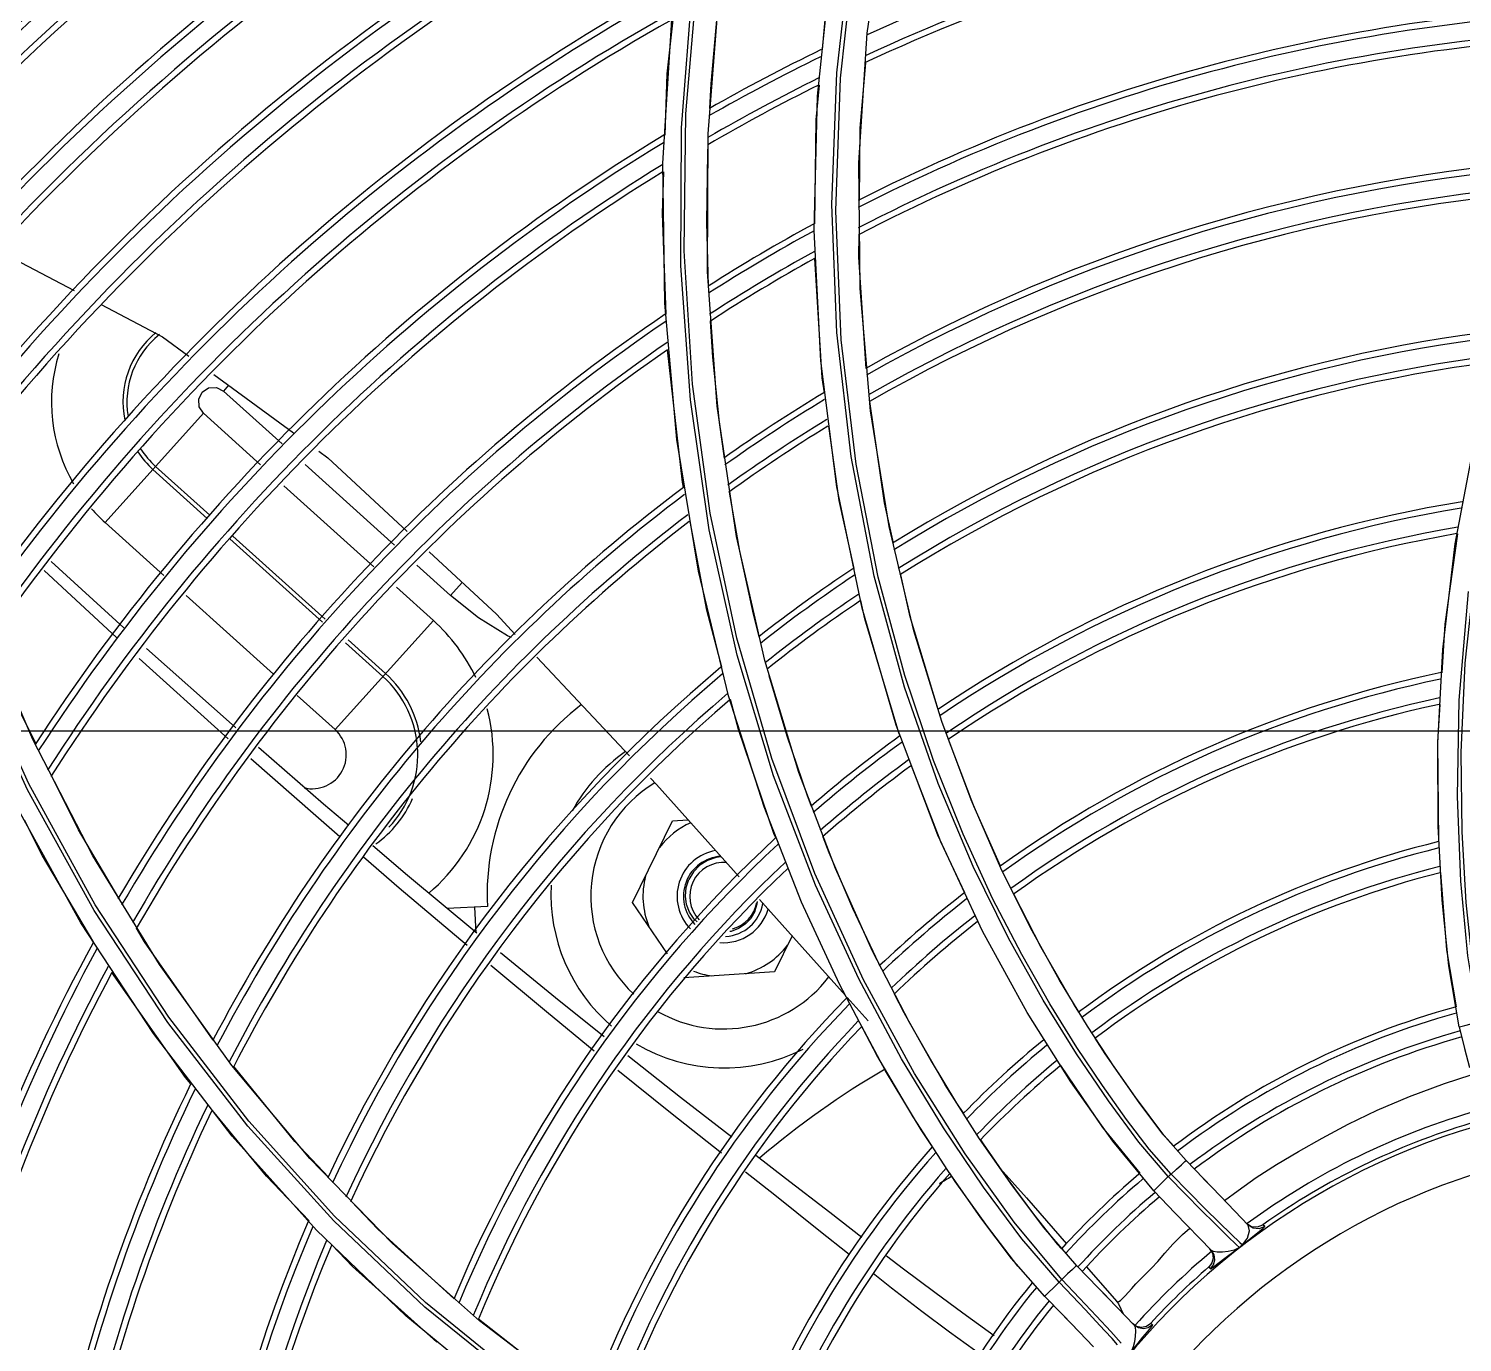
# Model space of a CAD drawing. Header units: metres. Extents: x -367 to 374, y -238 to 224.
# Drawn here: x 350.4616 to 350.5751, y 176.7516 to 176.8556 of the extents above; entities that cross this region are included whole.
import ezdxf
from ezdxf.enums import TextEntityAlignment as Align

# ---------------------------------------------------------------- set-up
doc = ezdxf.new("R2010")
doc.units = ezdxf.units.M
for name, color, linetype in [('ELE-ALIMENTADORES', 160, 'Continuous'), ('LA_BAU_BASES GERAIS_R00$0$ARQ-XREF-ATT', 8, 'Continuous'), ('LA_BAU_BASES GERAIS_R00$0$BASE', 253, 'Continuous'), ('LA_BAU_BASES GERAIS_R00$0$dutos', 31, 'Continuous')]:
    doc.layers.add(name, color=color, linetype=linetype)
doc.styles.add('LA_BAU_BASES GERAIS_R00$0$R60-125-RS', font='romans.shx', dxfattribs={"height": 0.19})
doc.styles.add('LA_BAU_BASES GERAIS_R00$0$R80-100-RS', font='romans.shx', dxfattribs={"height": 0.203})

# ---------------------------------------------------------------- blocks, each defined once
blk = doc.blocks.new('LA_BAU_BASES GERAIS_R00$0$LA_BAU_ALVENARIA SUPERIOR_R01')
at = {"layer": 'LA_BAU_BASES GERAIS_R00$0$BASE', "linetype": 'Continuous'}
blk.add_line((254.7, 176.8), (245.4, 176.8), dxfattribs=at)
blk = doc.blocks.new('LA_BAU_BASES GERAIS_R00$0$A$C2E3D5B4E')
at = {"layer": 'LA_BAU_BASES GERAIS_R00$0$dutos', "color": 251}
for p, q in [((-16.22202575182746, -1.094752129765482), (-16.22054950943402, -1.084267140646887)), ((-16.22595540486464, -1.099736965372074), (-16.22482812858789, -1.088846939082657)), ((-16.23462370340303, -1.102701190511368), (-16.23373915410912, -1.091484129537719)), ((-16.23820216896911, -1.105039043980184), (-16.23749653884624, -1.093682248956327)), ((-16.22269559038523, -1.104993759379511), (-16.22202575182746, -1.094752129765482)), ((-16.2262371213983, -1.11035728435462), (-16.22595540486464, -1.099736965372074)), ((-16.23466276902036, -1.113643473837044), (-16.23462370340303, -1.102701190511368)), ((-16.23464652907614, -1.103578290496159), (-16.23467828316416, -1.104222870954516)), ((-16.2380607333539, -1.116123726431113), (-16.23820216896911, -1.105039043980184)), ((-16.22259910454068, -1.114958976911737), (-16.22269559038523, -1.104993759379511)), ((-16.2257155252737, -1.120670129940379), (-16.2262371213983, -1.11035728435462)), ((-16.23389697068569, -1.124277842722847), (-16.23466276902036, -1.113643473837044)), ((-16.22177491463844, -1.124623049860645), (-16.22259910454068, -1.114958976911737)), ((-16.23711158446213, -1.126895561140088), (-16.2380607333539, -1.116123726431113)), ((-16.23664160334602, -1.130284910274611), (-16.23782749623479, -1.119812156245359)), ((-16.22443205997888, -1.130646315543061), (-16.2257155252737, -1.120670129940379)), ((-16.27374358529232, -1.121751487514928), (-16.26744172665485, -1.126368377746701)), ((-16.26835116806478, -1.127249550853492), (-16.27299439661147, -1.123068769092868)), ((-16.27257750263334, -1.122605787166037), (-16.27299438380987, -1.123068780617984)), ((-16.23236581345964, -1.13457421881202), (-16.23389697068569, -1.124277842722847)), ((-16.22029587299721, -1.133782272364158), (-16.22177491463844, -1.124623049860645)), ((-16.2745819643128, -1.124831968934529), (-16.28236229118102, -1.133472895781495)), ((-16.27458197791975, -1.124831956681817), (-16.27005908895762, -1.128904384194072)), ((-16.17548193713174, -1.13516314925954), (-16.17374902019174, -1.126020059372138)), ((-16.23539354073773, -1.137324355955286), (-16.23711158446213, -1.126895561140088)), ((-16.27407890702989, -1.132897036063412), (-16.27836715997819, -1.129035875765737)), ((-16.25945136318614, -1.135262971160671), (-16.26652833535672, -1.128890836794824)), ((-16.27857707370913, -1.12926900858082), (-16.27426962474874, -1.133147453044046)), ((-16.23656337910506, -1.130698617440146), (-16.23664160334602, -1.130284910274611)), ((-16.26821864413432, -1.130561528157784), (-16.26107322366533, -1.136995293647203)), ((-16.22242582180797, -1.140262755752417), (-16.22443205997888, -1.130646315543061)), ((-16.27770868462721, -1.137663021936248), (-16.28236160190227, -1.133473516405218)), ((-16.27247227598627, -1.134765793138911), (-16.26515460660448, -1.14135465224598)), ((-16.2649401603976, -1.141125600490966), (-16.27224877938488, -1.134544890396398)), ((-16.23013403982623, -1.144406675291691), (-16.23236581345964, -1.13457421881202)), ((-16.21834287505408, -1.142040371590781), (-16.22029587299721, -1.133782272364158)), ((-16.28087628099865, -1.141822152669818), (-16.28662384296331, -1.136566862883853)), ((-16.25502621964642, -1.139247388300362), (-16.25768744372863, -1.136851211373767)), ((-16.28145992293776, -1.142588488666377), (-16.28718496070951, -1.137285751958814)), ((-16.255026284829, -1.13924732960885), (-16.25410025728479, -1.138218764841156)), ((-16.23299880467857, -1.147190523328106), (-16.23539354073773, -1.137324355955286)), ((-16.26902154333447, -1.145484959090652), (-16.27594859433157, -1.139247814358612)), ((-16.25929225991194, -1.13859888061296), (-16.25637495768569, -1.141225631334862)), ((-16.22221082256647, -1.141110872442994), (-16.22252838633494, -1.139646293891644)), ((-16.28807310876573, -1.150661197092347), (-16.29226431139205, -1.140856120453179)), ((-16.26415499872382, -1.149866815545181), (-16.25637467209026, -1.141225888488123)), ((-16.21952459318481, -1.150117567585482), (-16.22221082256647, -1.141110872442994)), ((-16.26015987815163, -1.145429785958811), (-16.26311855860922, -1.142765778108412)), ((-16.21613453609734, -1.149214315248798), (-16.21834287505408, -1.142040371590781)), ((-16.26333075117873, -1.14299685904615), (-16.26036979188029, -1.145662918773894)), ((-16.24818394768727, -1.14414382377862), (-16.24084911689988, -1.151945510462326)), ((-16.22743174820152, -1.153264144387947), (-16.23013403982623, -1.144406675291691)), ((-16.2641549709283, -1.149866840567199), (-16.26715704987419, -1.147163756542511)), ((-16.23018759798288, -1.155979664180165), (-16.23299880467857, -1.147190523328106)), ((-16.21380660564864, -1.155429183009517), (-16.21613453609734, -1.149214315248798)), ((-16.28331941551187, -1.159866388862326), (-16.28807310876573, -1.150661197092347)), ((-16.21943030755438, -1.150363323709541), (-16.21952459318481, -1.150117567585482)), ((-16.22454669615036, -1.160863012138805), (-16.22743174820152, -1.153264144387947)), ((-16.22681939225276, -1.155003140071756), (-16.22646579587672, -1.155929528939566)), ((-16.28428168221444, -1.165163935280077), (-16.28948752191445, -1.155742895759147)), ((-16.22722490277238, -1.163516966018221), (-16.23018759798288, -1.155979664180165)), ((-16.21144240793546, -1.16083669754579), (-16.21380660564864, -1.155429183009517)), ((-16.24060674964039, -1.163564107401442), (-16.23744305175342, -1.157077565469706)), ((-16.23744305175342, -1.157077565469706), (-16.23622297185238, -1.156998426300277)), ((-16.22927143272364, -1.15843586858108), (-16.22938389491037, -1.158162843174694)), ((-16.21289835743801, -1.16583100212091), (-16.21643396908894, -1.158228998746097)), ((-16.27805234950529, -1.168460955714806), (-16.28331941551187, -1.159866388862326)), ((-16.22160657883614, -1.167403874604759), (-16.22454669615036, -1.160863012138805)), ((-16.2090971208072, -1.165562182543624), (-16.21144240793546, -1.16083669754579)), ((-16.25209624423815, -1.163861863789577), (-16.25529129322194, -1.164025431382186)), ((-16.2529900977911, -1.165944023761483), (-16.25309384157026, -1.163912934868392)), ((-16.23785106244031, -1.167605495103714), (-16.24060674964039, -1.163564107401442)), ((-16.27853856876527, -1.173932344435968), (-16.28428168221444, -1.165163935280077)), ((-16.22798462596757, -1.166199809279249), (-16.2293717294524, -1.16904379288161)), ((-16.21869123956185, -1.173061462243538), (-16.22160657883614, -1.167403874604759)), ((-16.27231656513231, -1.176440576956054), (-16.27805234950529, -1.168460955714806)), ((-16.22114065170399, -1.168356725154524), (-16.22104600608418, -1.16854011373988)), ((-16.2759817171841, -1.177413959486955), (-16.28181860908853, -1.16909131062647)), ((-16.2293717294524, -1.16904379288161), (-16.23655273006852, -1.169509580766032)), ((-16.22361562680726, -1.171069049097866), (-16.22196286752478, -1.172910935290645)), ((-16.20528287589241, -1.172231725966128), (-16.20568280883572, -1.171602756678737)), ((-16.20249252969643, -1.176558306702361), (-16.20460280750876, -1.1733466260618)), ((-16.27230631528255, -1.182042182948578), (-16.27853856876527, -1.173932344435968)), ((-16.26615315618574, -1.183803603285639), (-16.27231656513231, -1.176440576956054)), ((-16.27557107311304, -1.177914832324575), (-16.2759817171841, -1.177413959486955)), ((-16.21495819672737, -1.179421966588677), (-16.21441755860224, -1.180253662759867)), ((-16.26562905367518, -1.189490904718411), (-16.27230631528255, -1.182042182948578)), ((-16.21053234962574, -1.185985689927008), (-16.21313083816085, -1.182245893982952)), ((-16.21306300949482, -1.182337447181169), (-16.21285043992475, -1.182664455744714)), ((-16.25960285474594, -1.190547110612613), (-16.26615315618574, -1.183803603285639)), ((-16.21303021127369, -1.18850053587056), (-16.21565673514033, -1.184763227178962)), ((-16.19679387151609, -1.183985882668537), (-16.19406484163255, -1.186806953502753)), ((-16.21506738874359, -1.185628677859938), (-16.21549104783571, -1.18498550832345)), ((-16.19511393075209, -1.185721519180959), (-16.19543582075812, -1.185390304332657)), ((-16.19765012038761, -1.188133888009986), (-16.19935287179578, -1.186374127445276)), ((-16.19479093172504, -1.191095364662658), (-16.19765012038761, -1.188133888009986)), ((-16.19417094115124, -1.188892653345363), (-16.19321541361614, -1.189814038953671)), ((-16.19201023363394, -1.188936177573567), (-16.19161431797147, -1.189187552896044)), ((-16.19161431797147, -1.189187552896044), (-16.1911488941505, -1.189231115120208)), ((-16.1911488941505, -1.189231115120208), (-16.19071314453276, -1.189057412061345)), ((-16.19056909990877, -1.189207266819437), (-16.19071314453276, -1.189057412061345)), ((-16.25854501501453, -1.196279857869456), (-16.26562905367518, -1.189490904718411)), ((-16.19232334022263, -1.190656450085669), (-16.19166119688316, -1.19011691150962)), ((-16.25272422651415, -1.1966532319463), (-16.25960285474594, -1.190547110612613)), ((-16.2070008574151, -1.190582856965818), (-16.20665281579568, -1.190962806112736)), ((-16.20466802530564, -1.192396744974474), (-16.20230615408536, -1.19511013807977)), ((-16.19474694354403, -1.192084783848884), (-16.19499389791645, -1.1924061178849)), ((-16.19485751763523, -1.192547232725417), (-16.19499381603327, -1.192406047338125)), ((-16.19464792782082, -1.191694142949643), (-16.19474694354403, -1.192084783848884)), ((-16.20475892731747, -1.19578456602693), (-16.20682856810026, -1.193611299826159)), ((-16.20231077690323, -1.195104882540079), (-16.20230573236267, -1.195110601782005)), ((-16.25112516159561, -1.202382396794462), (-16.25854501501453, -1.196279857869456)), ((-16.20031180062506, -1.197164005842467), (-16.19991808673421, -1.197078628812676)), ((-16.19991808673421, -1.197078628812676), (-16.19958862177555, -1.196843271559089)), ((-16.19958862177555, -1.196843271559089), (-16.19945194948195, -1.196984087469616)), ((-16.20274603255484, -1.197513083032106), (-16.20192512199037, -1.198426155439563))]:
    blk.add_line(p, q, dxfattribs=at)
for points in [[(-16.19821075531354, -1.185249433275828), (-16.20053147866065, -1.182517926168373), (-16.20293230652351, -1.179260360440537), (-16.2054652132515, -1.175536930631722), (-16.20810872917809, -1.17127455549479), (-16.21084741409913, -1.166364042815701), (-16.21363589076145, -1.16069981955178), (-16.21641399901455, -1.154137816358968), (-16.21908713366838, -1.146505440214867), (-16.22148305491601, -1.13771962562231), (-16.22331389300689, -1.128238526689245), (-16.22443832255431, -1.118436246175122), (-16.22482392754728, -1.108304541218502), (-16.22442988422927, -1.097881633153236), (-16.22321551531832, -1.087198963369417), (-16.22113950016046, -1.076295215426114)], [(-16.22556769528501, -1.096047063018602), (-16.22511618897079, -1.090988783550245), (-16.22448720038074, -1.0871813961773)], [(-16.19797528553136, -1.185061275513078), (-16.19971177586876, -1.183081563212625), (-16.20149944801733, -1.180721638905823), (-16.20341914498977, -1.178044233355365), (-16.20544532883878, -1.175015929751396), (-16.20757783178215, -1.171580916897881), (-16.20980513249879, -1.167674663162586), (-16.21210579484477, -1.163224008049554), (-16.2144485364679, -1.158138962275814), (-16.2167896722317, -1.152302139181018), (-16.21906094811584, -1.145573272255831), (-16.22115580591071, -1.137799687093036), (-16.22291307003707, -1.128856953917136), (-16.22409064440672, -1.119025540846167), (-16.22452257018222, -1.108801380762714), (-16.22415855249028, -1.098292221816962), (-16.22295756159338, -1.08751479630854)], [(-16.20663145105846, -1.193382409668345), (-16.21041237583631, -1.188862989167944), (-16.21427985184027, -1.183441326377476), (-16.21828850063412, -1.177078809747115), (-16.22233032414852, -1.169662802503524), (-16.22619058101009, -1.161249634382045), (-16.22958574566564, -1.152162824238701), (-16.23236169309212, -1.142637977660968), (-16.23446399957129, -1.132747448220186), (-16.2358590519575, -1.122514346707874), (-16.23651211986635, -1.111966491532883), (-16.23638730460243, -1.1011240443774), (-16.23544655600244, -1.090025516253888)], [(-16.20682817924035, -1.193611505848537), (-16.20978943232967, -1.190181529955851), (-16.21281399269992, -1.186092111126243), (-16.21599644127127, -1.181378685712559), (-16.21930681117465, -1.175925109985371), (-16.22270620292784, -1.169584600748465), (-16.22612180091619, -1.162188375982339), (-16.22944217764234, -1.153523666787521), (-16.23232545539895, -1.143981181890638), (-16.2345353337746, -1.134049412058346), (-16.23603213301931, -1.123764995285171), (-16.23677959199586, -1.113150332687553), (-16.23673957412439, -1.102239485792495), (-16.23587393664093, -1.091065630134551)], [(-16.23373801359139, -1.091648929154587), (-16.23392058350782, -1.093118416089681), (-16.23440859243101, -1.098748382789097), (-16.23450512607269, -1.100707932088596)], [(-16.23803127140991, -1.102824642201711), (-16.23786210274739, -1.097958348802138), (-16.23739942614748, -1.093692790473767)], [(-16.22264933988481, -1.107988188171191), (-16.22259271871144, -1.102271282513072), (-16.22214747972703, -1.097104215497609)], [(-16.22617851291443, -1.109829188812625), (-16.22606423027901, -1.101609804222505), (-16.22581870209797, -1.098859122509282)], [(-16.23467828316416, -1.104222870954516), (-16.2347436816849, -1.109715134095211), (-16.23461491304442, -1.11476356699194)], [(-16.23793733400953, -1.116987496002082), (-16.23824688339982, -1.109026920945041), (-16.23813188805934, -1.105718973403498)], [(-16.21972128560628, -1.217533781445752), (-16.22471490369207, -1.215655342722755), (-16.23007108370075, -1.213202482215536), (-16.23596114873135, -1.210112905144058), (-16.24246542466562, -1.206193029006215), (-16.24956357996871, -1.20124514423668), (-16.2569863974154, -1.195218367437235), (-16.26420318207829, -1.188372559991592), (-16.27098608939878, -1.180855172349482), (-16.27731644707501, -1.17264013803441), (-16.28313582927467, -1.163743064736707), (-16.28839791186374, -1.154165671523231), (-16.29304963087679, -1.143916115014406), (-16.29703074394456, -1.133014402703054), (-16.30027845555651, -1.12148633717851), (-16.30273089543789, -1.10935572329771)], [(-16.21980403708312, -1.217822311506723), (-16.22477864650045, -1.215954625612255), (-16.23015010725794, -1.213498274076926), (-16.23604961514229, -1.210407929107248), (-16.24255733810378, -1.206491719453595), (-16.24963865107611, -1.20156491548795), (-16.25703906952867, -1.195571933624421), (-16.26426532670166, -1.188738331952379), (-16.27105236719854, -1.181242693012507), (-16.27738982256915, -1.173053846713344), (-16.28322555024943, -1.164178639265344), (-16.28850495409552, -1.154628552407928), (-16.29317626568127, -1.144408950886543), (-16.2971791979935, -1.133541167047667), (-16.3004532384216, -1.122051264023582), (-16.30293886870004, -1.109963972649609)], [(-16.22210693502939, -1.121272576180388), (-16.22269370282402, -1.112467409093995), (-16.22267626804887, -1.11070706106301)], [(-16.29069067379032, -1.112035728829767), (-16.29059704606698, -1.112067198281409), (-16.28480197366207, -1.115105220395606)], [(-16.225423726587, -1.123202541085163), (-16.22558835858763, -1.12201204245838), (-16.2261709188233, -1.112566022134786)], [(-16.28265750320497, -1.116229442531846), (-16.2778178098788, -1.118766614514868), (-16.27572561063471, -1.120299409014194)], [(-16.23444993969542, -1.117550679770545), (-16.23427105324618, -1.120387590613689), (-16.23374833232947, -1.125569813045956), (-16.23335876436613, -1.128371964426776)], [(-16.27458197791975, -1.124831956681817), (-16.27491796425238, -1.124312020486002), (-16.27494890819526, -1.12370583665296), (-16.2746727103281, -1.123160032617022), (-16.27416149092505, -1.122824443776778), (-16.27355012500311, -1.122788248516088), (-16.27299439661147, -1.123068769092868)], [(-16.21994298325399, -1.135099407399764), (-16.22065644847089, -1.131904565037701), (-16.22181225928944, -1.123895777418227)], [(-16.22307734283686, -1.137114550687954), (-16.22424378698724, -1.131735004146037), (-16.22505892264007, -1.125840537306146)], [(-16.26545148008609, -1.127826479309704), (-16.2647282073176, -1.128356365994193), (-16.25844445678968, -1.134187486179769)], [(-16.17332010352948, -1.172934825730124), (-16.17408694424466, -1.168536106408908), (-16.17461168523641, -1.163550525492326), (-16.17494581526034, -1.15795739036065), (-16.17500749285773, -1.151671736734613), (-16.17468687102246, -1.144598185712027), (-16.1738336818762, -1.136627865246453), (-16.17226280250588, -1.127737619664629)], [(-16.23297228378578, -1.131062014994029), (-16.23213884011011, -1.135753468436349), (-16.23105754697735, -1.14074006852087), (-16.23060269075859, -1.142511892232221)], [(-16.23352967369237, -1.144915585625029), (-16.23472550786573, -1.140418628714258), (-16.23605400035467, -1.133392585926856)], [(-16.17652198866062, -1.145364479229727), (-16.17628243668923, -1.141519096125819), (-16.17529261479103, -1.134366309299992)], [(-16.25671508011555, -1.135792292606027), (-16.25138934910456, -1.140734401218367), (-16.24988850446607, -1.142330773372748)], [(-16.17686518463188, -1.15093755096558), (-16.17646673349691, -1.143523188256665), (-16.17548193713174, -1.13516314925954)], [(-16.21642658041947, -1.148274666037366), (-16.21863934155908, -1.140937014643612), (-16.21938272840862, -1.137608185507531)], [(-16.25017923821679, -1.142584789406726), (-16.25050930469979, -1.142436401559905), (-16.2528041972032, -1.141024809085764), (-16.25502621964642, -1.139247388300362)], [(-16.17361134492421, -1.173007372531799), (-16.17448088623087, -1.167768054126725), (-16.17504176008515, -1.16185558987371), (-16.17531411699838, -1.155157156057328), (-16.17517036095978, -1.147533341529822), (-16.1744360339876, -1.138929177700163)], [(-16.21643396908894, -1.158228998746097), (-16.21973106769201, -1.149505865563412), (-16.22242582180797, -1.140262755752417)], [(-16.28782403631476, -1.151002787530786), (-16.28915045733538, -1.148321622370247), (-16.29140403548763, -1.142771484426419)], [(-16.27200814964499, -1.149727533049088), (-16.27230990576663, -1.149465181825406), (-16.27907738638623, -1.143439837240919)], [(-16.27260492819323, -1.150593403382743), (-16.27287723667496, -1.15035311517903), (-16.27966444719596, -1.144226393938595)], [(-16.22981673322511, -1.145573471117757), (-16.22839200951285, -1.150364254336353), (-16.22681939225276, -1.155003140071756)], [(-16.22938389491037, -1.158162843174694), (-16.23221413769079, -1.149862683507024), (-16.23284317072648, -1.1474971929444)], [(-16.1767713651443, -1.158731421401797), (-16.17686268372654, -1.150833451318874), (-16.176678256777, -1.147872956899562)], [(-16.21148725652847, -1.160667926407484), (-16.21359831353948, -1.155937212047036), (-16.21559104238077, -1.150639385716829)], [(-16.2630767812002, -1.157455330941673), (-16.26506826413697, -1.155761171903293), (-16.27021744499916, -1.151284398088762)], [(-16.17652129358339, -1.163372387886454), (-16.1768430660909, -1.157521056842313), (-16.17686518463188, -1.15093755096558)], [(-16.26377736275299, -1.158347971554292), (-16.26568114710835, -1.156703029095013), (-16.27081662215687, -1.152171425621134)], [(-16.21429909647259, -1.162782063841121), (-16.21621736343332, -1.158737884002846), (-16.21852467151484, -1.152723870090711)], [(-16.28126083144889, -1.163219654925058), (-16.28445893427215, -1.157804846772422), (-16.28656575752211, -1.153546213194829)], [(-16.23918768868589, -1.153712687205086), (-16.23870796974779, -1.154222939857107), (-16.23216761386266, -1.161527843066949)], [(-16.28324755840322, -1.166712900067694), (-16.28732496395332, -1.159860787917466), (-16.28873003191438, -1.157040986495019)], [(-16.22554456699845, -1.158343060975938), (-16.22507020217427, -1.159585851693635), (-16.22318921844681, -1.164005651671403), (-16.22114065170399, -1.168356725154524)], [(-16.25294394157754, -1.165982505916588), (-16.2584172462407, -1.161419207868391), (-16.26117822879314, -1.159070433768363)], [(-16.25370029455189, -1.166964928696586), (-16.25907514350911, -1.162410868728955), (-16.26191728332651, -1.159955151281508)], [(-16.23358825958348, -1.159941128267462), (-16.2339959358269, -1.159983221455775), (-16.23467626388037, -1.160219493841112), (-16.23528028363262, -1.160601715335986), (-16.2357813792014, -1.161114157895724), (-16.23614772434075, -1.161724129106631)], [(-16.23550227664191, -1.16509379774169), (-16.23573242839529, -1.164872140273189), (-16.23609426392795, -1.164320871416464), (-16.23632601589679, -1.163700721247267), (-16.23641561448039, -1.163037724393405), (-16.23635553722261, -1.162367090097803), (-16.23614772434075, -1.161724129106631)], [(-16.17537941709861, -1.171807538870496), (-16.17613802618735, -1.167303017905112), (-16.17663278897044, -1.161195636344644)], [(-16.20568280883572, -1.171602756678737), (-16.2082729537492, -1.167101905494462), (-16.21043082099095, -1.162891311092324)], [(-16.23092390791908, -1.164271954614094), (-16.23124491262479, -1.164813762421261), (-16.23168265059758, -1.165272095870648), (-16.23221591305764, -1.165622268375671), (-16.23280871782754, -1.165842434714875), (-16.23290747521742, -1.165855493943752)], [(-16.23092390791908, -1.164271954614094), (-16.23072968871065, -1.16364565028897), (-16.23071888603954, -1.163472536504457)], [(-16.23057080931812, -1.163311309112657), (-16.22786634058275, -1.166331921857534), (-16.22374809778648, -1.170921419330341)], [(-16.22126976160325, -1.175631244425574), (-16.22422721844623, -1.170010899397028), (-16.22722490277238, -1.163516966018221)], [(-16.17516165609277, -1.173401835910852), (-16.1759913248502, -1.168562573044881), (-16.17652129358339, -1.163372387886454)], [(-16.27381208324323, -1.17444515201413), (-16.27922823328527, -1.166661110591747), (-16.27986028832538, -1.165590958391192)], [(-16.20591365258406, -1.177747053379505), (-16.20936373690893, -1.17226835892933), (-16.21289835743801, -1.16583100212091)], [(-16.20460280750876, -1.1733466260618), (-16.20680773486038, -1.169706815741563), (-16.2090971208072, -1.165562182543624)], [(-16.24286233414796, -1.174191188604425), (-16.24669352843648, -1.171110251203288), (-16.25106099197319, -1.167533842891942)], [(-16.24364689409504, -1.175314984590557), (-16.24742774175093, -1.172207444054663), (-16.25182215535051, -1.168540939333695)], [(-16.21988577033653, -1.170788226145021), (-16.21912022058086, -1.172271581489156), (-16.21696159667636, -1.176116464669292), (-16.21495819672737, -1.179421966588677)], [(-16.216871558393, -1.182889713953671), (-16.21776164842458, -1.1815384416538), (-16.22057358091706, -1.17686274225224), (-16.22246433129703, -1.173371179964931)], [(-16.21313083816085, -1.182245893982952), (-16.21585340583169, -1.177973700576956), (-16.21869123956185, -1.173061462243538)], [(-16.17516165579582, -1.173401836511118), (-16.17474138461421, -1.175109657475048), (-16.17435890564866, -1.176617937795243)], [(-16.17516165367988, -1.173401818575883), (-16.17504954829337, -1.173362958221048), (-16.17472795869526, -1.173277334461716), (-16.17422423198468, -1.173152571385515), (-16.17361132598126, -1.17300724092155)], [(-16.19777320157482, -1.182845290771809), (-16.19854668717926, -1.181975446009972), (-16.20080597265269, -1.178957068540228), (-16.20318826412586, -1.17552589437463), (-16.20397775216134, -1.174284276913284)], [(-16.21565673514033, -1.184763227178962), (-16.21839980899722, -1.180516455914301), (-16.22126976160325, -1.175631244425574)], [(-16.26466769585977, -1.185295366311664), (-16.26734075994909, -1.182468686835534), (-16.2721548594991, -1.176546838495312)], [(-16.23274780504607, -1.182118647412324), (-16.2368046040051, -1.178982413070742), (-16.24098326330522, -1.175692980125575)], [(-16.20042580475365, -1.184974356577811), (-16.20338165276053, -1.181365224633453), (-16.2067047844298, -1.176443801109315)], [(-16.19679394702553, -1.183985791323437), (-16.19861881578663, -1.181883666165675), (-16.20049416368238, -1.179384374656081), (-16.20249252969643, -1.176558306702361)], [(-16.2335612979673, -1.183398830243902), (-16.23759366690274, -1.18021097337504), (-16.2417737647088, -1.176845710799796)], [(-16.19935287364979, -1.186374128450268), (-16.20259150003585, -1.182435358890586), (-16.20591365258406, -1.177747053379505)], [(-16.19374855267779, -1.187135067960014), (-16.19266997417481, -1.186335605590727), (-16.19123090284984, -1.185331617068812), (-16.18962954328026, -1.184296996826276), (-16.18788162420424, -1.183252432196866), (-16.18601021351833, -1.182192765520711), (-16.18395597667359, -1.181096053727458), (-16.18165463721607, -1.179992881347687), (-16.1791142195375, -1.178911029912967), (-16.17632460611367, -1.177869822293076), (-16.17421645755803, -1.177190936988779)], [(-16.26621539590587, -1.188746152418105), (-16.26958898917883, -1.185211329586025), (-16.27385884684372, -1.180003277492403)], [(-16.22245533460773, -1.190063496628397), (-16.22499742169748, -1.188100049255524), (-16.22850626883746, -1.185384652681648), (-16.23085635746793, -1.183575597274)], [(-16.21285043992475, -1.182664455744714), (-16.21090694487248, -1.185466361644728), (-16.20888022924282, -1.188220684165287), (-16.2070008574151, -1.190582856965818)], [(-16.21151115925204, -1.184595275382605), (-16.20943192050936, -1.186923829987506), (-16.206268697827, -1.190557841249472)], [(-16.19797545245547, -1.185060978571244), (-16.19753669117881, -1.18464829049816), (-16.19716251252066, -1.184302911194834), (-16.19689637221745, -1.184065243675548), (-16.19679387151609, -1.183985882668537)], [(-16.2234719762364, -1.191422746094474), (-16.22586496460008, -1.189508456947522), (-16.22934539920561, -1.186728399807805), (-16.23167616682667, -1.184887777908159)], [(-16.2089429580692, -1.19361911517052), (-16.21010169076089, -1.192335903169521), (-16.2125116541165, -1.189204095676985), (-16.21506738874359, -1.185628677859938)], [(-16.19935287179578, -1.186374127445276), (-16.19927533474811, -1.186283729410832), (-16.19904018322904, -1.186047007843342), (-16.19866727622411, -1.185684411965383), (-16.19821078830955, -1.18524929196218)], [(-16.19349961083344, -1.189963625734606), (-16.19452471239038, -1.188969515960423), (-16.19560526197301, -1.187891749144626), (-16.19684660711437, -1.186639402888147), (-16.19821078566702, -1.18524929426502)], [(-16.19797538712101, -1.185061047367242), (-16.19657210472724, -1.186489255983986), (-16.19528023946714, -1.18779104153117), (-16.19417094115124, -1.188892653345363)], [(-16.20544449199497, -1.192304244442937), (-16.2080864479567, -1.18925936545719), (-16.21053234962574, -1.185985689927008)], [(-16.19406484163255, -1.186806953502753), (-16.19292057281746, -1.187993688435824), (-16.19186543579508, -1.189086076531282)], [(-16.25473408000471, -1.194909374893257), (-16.26076996647498, -1.189417090028371), (-16.26287697313319, -1.187188998117279)], [(-16.2079658079665, -1.194732292862398), (-16.21059918827132, -1.191724979998696), (-16.21303021127369, -1.18850053587056)], [(-16.19232371600901, -1.190656761050093), (-16.19193154339109, -1.190132948560574), (-16.19176913818592, -1.189546876997781), (-16.19186498297177, -1.189085608529865)], [(-16.19056909990877, -1.189207266819437), (-16.19100462078495, -1.189380787550988), (-16.19146972683075, -1.189337306177265), (-16.19186541469435, -1.189086055122687)], [(-16.19166119688316, -1.19011691150962), (-16.19110166152541, -1.18966946007248), (-16.19071410210699, -1.189353225558705), (-16.19056897163682, -1.189207176014577)], [(-16.20108652127828, -1.194094978947476), (-16.2007607602086, -1.193744993806547), (-16.2003913321164, -1.193363217416561), (-16.19997965327821, -1.192947982594603), (-16.19953666689798, -1.192492146302982), (-16.19903920060551, -1.191956996262604), (-16.19848411926932, -1.191316625465959), (-16.1978497681107, -1.190601470995432), (-16.1970683352838, -1.189839787006065), (-16.19649003617678, -1.189334685948495)], [(-16.19257021122803, -1.190847441461017), (-16.19279124182458, -1.190635668465518), (-16.19349961083344, -1.189963625734606)], [(-16.19321541361614, -1.189814038953671), (-16.19254053890154, -1.190450402071008), (-16.19232371634689, -1.190656789158936)], [(-16.25610914260051, -1.198355378842905), (-16.26277523800491, -1.192350721115588), (-16.26440038864121, -1.190647901861382)], [(-16.21199351917357, -1.197857109194672), (-16.21246322004208, -1.197517583852175), (-16.2144609343477, -1.196067214093716), (-16.2166880008208, -1.194429336470137), (-16.21915161751303, -1.192585991702515), (-16.22051482211964, -1.19154756589586)], [(-16.19492790719596, -1.190953597647137), (-16.19471115348324, -1.191296057747138), (-16.19464792782082, -1.191694142949643)], [(-16.19485751763523, -1.192547232725417), (-16.19461061054244, -1.192226061252484), (-16.19451144068762, -1.191835490867277), (-16.19457448638286, -1.191437535584271), (-16.19479101454408, -1.19109527907284)], [(-16.19257021184694, -1.190847440620644), (-16.19299166085011, -1.19106093648287), (-16.1934553513147, -1.191175554753215), (-16.19391705408816, -1.19122230662623), (-16.19431774084887, -1.191226281621027), (-16.19461416901277, -1.191187232903474), (-16.19479093172504, -1.191095364662658)], [(-16.19438565231349, -1.192217179518309), (-16.19351597849572, -1.191549893697527), (-16.19301355782136, -1.191172085231926), (-16.19257022746615, -1.190847421668593)], [(-16.20544447679185, -1.192304256168143), (-16.20553831150801, -1.192375996769158), (-16.20578750724917, -1.192597243484386), (-16.20617026511718, -1.192949153329835), (-16.20663191082076, -1.19338214982389)], [(-16.20544443955487, -1.192304221113488), (-16.20375966004667, -1.194043814929216), (-16.20225123182126, -1.195604779681787), (-16.20090489339009, -1.197000876301615)], [(-16.19485956876042, -1.192548999731741), (-16.19480259169632, -1.192522694886691), (-16.19465045865854, -1.192416560365643), (-16.19438565231349, -1.192217179518309)], [(-16.21305522185003, -1.199336650897465), (-16.21353678844889, -1.198995084975365), (-16.21551427568966, -1.19756056297382), (-16.21769798486139, -1.195930619038961), (-16.22010841336169, -1.194079281441816), (-16.22157061613143, -1.192928088003725)], [(-16.20796581212744, -1.194732246684623), (-16.20788877265659, -1.194642356973134), (-16.20765481001263, -1.194406666106886), (-16.207283600751, -1.194045461457506), (-16.20682852002074, -1.193611353087988)], [(-16.20663188219214, -1.193382179816297), (-16.20522058787674, -1.194862243436262), (-16.20387492783129, -1.196288379480109), (-16.20274603255484, -1.197513083032106)], [(-16.20410733033759, -1.198723103558848), (-16.20524635619404, -1.197540525283046), (-16.20653219945871, -1.196213720272397), (-16.20796581212744, -1.194732246684623)], [(-16.20259369047517, -1.195250393654248), (-16.20350903921599, -1.194301415801135), (-16.20373519909253, -1.194069127826594)], [(-16.20230573236267, -1.195110601782005), (-16.20222016387288, -1.195160845477119), (-16.20211468787556, -1.195140694315057), (-16.20198313618857, -1.195049358370568), (-16.20181581823681, -1.194889417491765), (-16.20161174273926, -1.194672796696693), (-16.20108652127828, -1.194094978947476)], [(-16.20221049871088, -1.198563116962475), (-16.20264726448841, -1.19807377495971), (-16.20321700763361, -1.197446356413536), (-16.20392246662595, -1.196680937351346), (-16.20475892731747, -1.19578456602693)], [(-16.20231077690323, -1.195104882540079), (-16.20213781040957, -1.195329557995763), (-16.20176971674982, -1.196104090665074)], [(-16.2440011464596, -1.203114684603577), (-16.24657340096655, -1.201400061557877), (-16.25278927043382, -1.196544452481874)], [(-16.23963327531374, -1.206055977943549), (-16.24592446947918, -1.201865478571278), (-16.25272422651415, -1.1966532319463)], [(-16.20641327232715, -1.196336435940509), (-16.20584250357342, -1.196922672622975), (-16.20537964321147, -1.197402992282775)], [(-16.19945004540159, -1.196982028836544), (-16.19948369678241, -1.197045953231907), (-16.19962056336135, -1.197225270441493), (-16.19987417150787, -1.197536336397832), (-16.20023048502071, -1.19796744774402), (-16.20061149122603, -1.198432316907827), (-16.20094932233042, -1.198852614388386), (-16.20123134855521, -1.199211621812253)], [(-16.20104190972052, -1.196858862017223), (-16.20070734493356, -1.197087081777397), (-16.20031180062506, -1.197164005842467)], [(-16.19945194948195, -1.196984087469616), (-16.19978118444124, -1.197219573912378), (-16.20017477265401, -1.197305270914228), (-16.20057017115505, -1.197228725542743), (-16.20090490296298, -1.197000641483726)], [(-16.20090489339009, -1.197000876301615), (-16.20082021882581, -1.197177996908692), (-16.20079132056117, -1.197475236291837)], [(-16.20079132056117, -1.197475236291837), (-16.20080903159123, -1.197880376151886), (-16.200870634475, -1.19832965530685), (-16.20097062350942, -1.198709377335661), (-16.20109509144686, -1.198994914645198), (-16.20123242613499, -1.199212515068837)]]:
    blk.add_lwpolyline(points, dxfattribs=at)
for centre, radius, start, end in [((-16.15789638421757, -1.235418544163338), 0.2250604704626671, 121.8920667803314, 146.7142208728026), ((-16.15789638421757, -1.235418544163338), 0.201740049411074, 108.9478962914321, 136.5392282537992), ((-16.15789638421757, -1.235418544163338), 0.2254009994116793, 122.5186267401653, 146.7234435800153), ((-16.15789638421757, -1.235418544163338), 0.2245605424042466, 122.551843557506, 146.7142246018125), ((-16.15789638421757, -1.235418544163338), 0.2007667359294499, 109.6459718368457, 136.14872480065), ((-16.15789638421757, -1.235418544163338), 0.2007016901189957, 109.660495041709, 136.0339893943734), ((-16.15789638421757, -1.235418544163338), 0.1929833281575634, 111.657344192166, 137.9575897570481), ((-16.15789638421757, -1.235418544163338), 0.1924912065672816, 111.7835299709777, 138.0793633016059), ((-16.15789638421757, -1.235418544163338), 0.1910511322840403, 112.1524465752269, 138.4351737296822), ((-16.15789638421757, -1.235418544163338), 0.1905591239651123, 112.2783531507014, 138.5565356775491), ((-16.15789638421757, -1.235418544163338), 0.1839832523680515, 113.9542555301161, 140.1682690309285), ((-16.15789638421757, -1.235418544163338), 0.1834911307777697, 114.0791152413694, 140.2880570873642), ((-16.15789638421757, -1.235418544163338), 0.1820510564945284, 114.4441286047892, 140.6379995099214), ((-16.15789638421757, -1.235418544163338), 0.1815590481756004, 114.5686938711428, 140.7573370959718), ((-16.15789638421757, -1.235418544163338), 0.1749831765762396, 116.226260581128, 142.3409948222629), ((-16.15789638421757, -1.235418544163338), 0.1744910549859578, 116.3497170028933, 142.4586035035185), ((-16.15789638421757, -1.235418544163338), 0.1730509807050165, 116.7105988062623, 142.8020999980659), ((-16.15789638421757, -1.235418544163338), 0.1725589723837885, 116.8337438482328, 142.9192116633491), ((-16.15789638421757, -1.235418544163338), 0.1544908865632869, 88.65254875909866, 114.5307135806455), ((-16.15789638421757, -1.235418544163338), 0.1530508122823456, 88.98783903190126, 114.8425715848231), ((-16.15789638421757, -1.235418544163338), 0.1525588039611176, 89.10212834032525, 114.9487191799604), ((-16.15789638421757, -1.235418544163338), 0.1649830923649041, 118.7196917100298, 144.7059103763567), ((-16.15789638421757, -1.235418544163338), 0.1644909707746223, 118.8414886476936, 144.8208247903123), ((-16.15789638421757, -1.235418544163338), 0.1429829071008861, 91.29811849112919, 116.9712087908588), ((-16.15789638421757, -1.235418544163338), 0.163050896493681, 119.1974783235908, 145.1563467183268), ((-16.15789638421757, -1.235418544163338), 0.162558888172453, 119.3189401126494, 145.2707030564), ((-16.15789638421757, -1.235418544163338), 0.1424907855106043, 91.40941721829702, 117.0727572458737), ((-16.15789638421757, -1.235418544163338), 0.141050711227363, 91.73426644755251, 117.3685594462162), ((-16.15789638421757, -1.235418544163338), 0.140558702908435, 91.84494494862473, 117.469136634345), ((-16.15789638421757, -1.235418544163338), 0.1549830081535687, 115.9303066131808, 119.6337962543911), ((-16.15789638421757, -1.235418544163338), 0.1544908865632869, 116.0401106694992, 119.7507609787073), ((-16.15789638421757, -1.235418544163338), 0.1530508122823456, 116.360464921454, 120.0924238728081), ((-16.15789638421757, -1.235418544163338), 0.1525588039611176, 116.4695654357202, 120.2089270556604), ((-16.15789638421757, -1.235418544163338), 0.1549830081535687, 121.1782564071251, 147.0128453315101), ((-16.15789638421757, -1.235418544163338), 0.1544908865632869, 121.2982737217528, 147.1247207383938), ((-16.15789638421757, -1.235418544163338), 0.1530508122823456, 121.6490211163394, 147.4512395110037), ((-16.15789638421757, -1.235418544163338), 0.1309828060482036, 93.96583856502893, 119.3737315523252), ((-16.15789638421757, -1.235418544163338), 0.1304906844579218, 94.07300827726147, 119.4686900147351), ((-16.15789638421757, -1.235418544163338), 0.1525588039611176, 121.7686803681728, 147.5624816624038), ((-16.15789638421757, -1.235418544163338), 0.1290506101746804, 94.3856091269344, 119.7448756963382), ((-16.15789638421757, -1.235418544163338), 0.1285586018557525, 94.49204585733159, 119.8386345562922), ((-16.15789638421757, -1.235418544163338), 0.1429829071008861, 118.5550249732487, 122.452024338677), ((-16.15789638421757, -1.235418544163338), 0.1424907855106043, 118.6601150098682, 122.5659646643192), ((-16.15789638421757, -1.235418544163338), 0.141050711227363, 118.9664735608572, 122.8986820282753), ((-16.15789638421757, -1.235418544163338), 0.140558702908435, 119.070723097978, 123.0120963044305), ((-16.15789638421757, -1.235418544163338), 0.1429829071008861, 124.0788558525713, 149.6935800119502), ((-16.15789638421757, -1.235418544163338), 0.1424907855106043, 124.1965561864596, 149.8012354928822), ((-16.27378817444105, -1.123950374427011), 0.007156849867809414, 129.6490790579899, 191.4280925538401), ((-16.27378817444105, -1.123950374427011), 0.006843122018690685, 128.613434437146, 189.4606708761985), ((-16.15789638421757, -1.235418544163338), 0.1179826965736974, 96.73139831187747, 121.7732268846462), ((-16.15789638421757, -1.235418544163338), 0.1174905749834157, 96.83316507121809, 121.8591613312389), ((-16.15789638421757, -1.235418544163338), 0.141050711227363, 124.5404704569662, 150.115235884929), ((-16.15789638421757, -1.235418544163338), 0.140558702908435, 124.6577768665107, 150.2221422674638), ((-16.27378836229036, -1.123950249169582), 0.01281351045794596, 162.6133517767219, 210.2675291544405), ((-16.15789638421757, -1.235418544163338), 0.1160505007001743, 97.12969847139756, 122.1084155805161), ((-16.15789638421757, -1.235418544163338), 0.1155584923812464, 97.23055610705914, 122.1927914691465), ((-16.15789638421757, -1.235418544163338), 0.1309828060482036, 121.0540194061526, 125.191455373182), ((-16.15789638421757, -1.235418544163338), 0.1304906844579218, 121.1534268785695, 125.3019200391325), ((-16.15789638421757, -1.235418544163338), 0.1290506101746804, 121.4428804662082, 125.6243440221378), ((-16.15789638421757, -1.235418544163338), 0.1285586018557525, 121.5412584494111, 125.7341988887414), ((-16.27378817444105, -1.123950374427011), 0.007156849867809414, 213.3799381998453, 227.9999736355304), ((-16.27378817444105, -1.123950374427011), 0.006843122018690685, 212.733892053274, 227.9999736355304), ((-16.15789638421757, -1.235418544163338), 0.1309828060482036, 126.9202501308233, 152.2623321135056), ((-16.15789638421757, -1.235418544163338), 0.1304906844579218, 127.0353957170223, 152.3649512000287), ((-16.27378836229036, -1.123950249169582), 0.01281351045794596, 221.2323143185452, 228.0051462741012), ((-16.15789638421757, -1.235418544163338), 0.1049825870991914, 99.33745281544574, 123.8999890352441), ((-16.15789638421757, -1.235418544163338), 0.1044904655089096, 99.43239495034318, 123.9739814344104), ((-16.15789638421757, -1.235418544163338), 0.1290506101746804, 127.3717694925997, 152.6639810563087), ((-16.15789638421757, -1.235418544163338), 0.1285586018557525, 127.4864773598318, 152.7656934725682), ((-16.15789638421757, -1.235418544163338), 0.1030503912256682, 99.70856485031075, 124.1874778787207), ((-16.15789638421757, -1.235418544163338), 0.1025583829067403, 99.80232834814716, 124.2593525480545), ((-16.15789638421757, -1.235418544163338), 0.1179826965736974, 123.5870734887551, 128.0554984460237), ((-16.15789638421757, -1.235418544163338), 0.1174905749834157, 123.6787940824905, 128.1615120384543), ((-16.15789638421757, -1.235418544163338), 0.1160505007001743, 123.9453323349951, 128.4707209415161), ((-16.15789638421757, -1.235418544163338), 0.1155584923812464, 124.0357353105866, 128.5759952158184), ((-16.26595234966453, -1.151863252341798), 0.01431330054425721, 25.37062105012311, 48.00227563174729), ((-16.15789638421757, -1.235418544163338), 0.1179826965736974, 129.924040274001, 154.8916606397379), ((-16.15789638421757, -1.235418544163338), 0.1174905749834157, 130.0360733561408, 154.9875448809758), ((-16.26595248969215, -1.151863139613567), 0.008343127800818324, 316.5493429683315, 47.99968630867895), ((-16.2659524898163, -1.151863139502609), 0.008656780499104203, 6.813110159252965, 47.99968540620713), ((-16.15789638421757, -1.235418544163338), 0.09198247762468525, 101.7367380189972, 125.6566332601385), ((-16.15789638421757, -1.235418544163338), 0.09149035603440345, 101.8225648944812, 125.7139680158096), ((-16.15789638421757, -1.235418544163338), 0.1160505007001743, 130.3632458548947, 155.2665165346164), ((-16.15789638421757, -1.235418544163338), 0.1155584923812464, 130.474778075951, 155.3612538159403), ((-16.26595234966453, -1.151863252341798), 0.01431330054425721, 310.0525208230218, 14.73360869552336), ((-16.23331981138517, -1.162895913748514), 0.01880015831602266, 127.0544481735376, 182.944974371523), ((-16.15789638421757, -1.235418544163338), 0.09005028175116211, 102.0713875688924, 125.8773489484254), ((-16.15789638421757, -1.235418544163338), 0.08955827343223417, 102.1555701262239, 125.9316188051091), ((-16.26595245128874, -1.151863166955707), 0.00268625325828007, 255.9528952001811, 48.00031684279376), ((-16.15789638421757, -1.235418544163338), 0.1049825870991914, 125.8893502597489, 130.7896868482446), ((-16.23331778035299, -1.16289904956983), 0.01375011579144877, 124.7887992805101, 151.3360271606389), ((-16.15789638421757, -1.235418544163338), 0.1044904655089096, 125.9710302251342, 130.8902107786733), ((-16.15789638421757, -1.235418544163338), 0.1030503912256682, 126.2075312904635, 131.1830695066459), ((-16.15789638421757, -1.235418544163338), 0.1025583829067403, 126.2874431280108, 131.2826575637859), ((-16.23340739060268, -1.163060679175658), 0.01050008842109723, 121.1770665005904, 227.5255064990682), ((-16.2659524898163, -1.151863139502609), 0.008656780499104203, 305.379437888406, 336.477059583061), ((-16.23340739060268, -1.163060679175658), 0.0063750536836626, 114.0497703007047, 142.6351230259287), ((-16.15789638421757, -1.235418544163338), 0.1049825870991914, 132.8396419034248, 157.3199685928436), ((-16.15789638421757, -1.235418544163338), 0.1044904655089096, 132.9480591727524, 157.4071564705434), ((-16.23340739060268, -1.163060679175658), 0.003675030947729033, 99.72827898090287, 224.7106340985207), ((-16.15789638421757, -1.235418544163338), 0.07898236815017916, 103.8476500195828, 126.8773498954205), ((-16.15789638421757, -1.235418544163338), 0.07849024655989735, 103.9201108722731, 126.9095617923245), ((-16.15789638421757, -1.235418544163338), 0.1030503912256682, 133.2645106991723, 157.6601351825187), ((-16.15789638421757, -1.235418544163338), 0.1025583829067403, 133.3723308719309, 157.7458018299623), ((-16.23340739060268, -1.163060679175658), 0.003175026737967267, 93.92138637633772, 224.3664812591171), ((-16.23340739060268, -1.163060679175658), 0.00267494057161534, 84.79770875157739, 223.8867853656778), ((-16.15789638421757, -1.235418544163338), 0.07705017227665602, 104.1283958945406, 126.9967609990667), ((-16.23340739060268, -1.163060679175658), 0.0063750536836626, 165.3648769797501, 202.1189130134165), ((-16.15789638421757, -1.235418544163338), 0.07655816395772808, 104.1982175368461, 127.0240034849733), ((-16.23331778035299, -1.16289904956983), 0.01375011579144877, 176.9740312185321, 229.3774154486502), ((-16.15789638421757, -1.235418544163338), 0.09198247762468525, 127.8823994678483, 133.3594634172916), ((-16.23340739060268, -1.163060679175658), 0.003675030947729033, 265.442725021615, 343.8257404938988), ((-16.23340739060268, -1.163060679175658), 0.003175026737967267, 272.970509873091, 349.6568193019909), ((-16.23340739060268, -1.163060679175658), 0.00267494057161534, 285.6984735627046, 349.5458460612649), ((-16.15789638421757, -1.235418544163338), 0.09149035603440345, 127.9502436550729, 133.4528154053569), ((-16.15789638421757, -1.235418544163338), 0.09005028175116211, 128.1451541571317, 133.724186607328), ((-16.15789638421757, -1.235418544163338), 0.08955827343223417, 128.2104675290665, 133.816257162835), ((-16.15789638421757, -1.235418544163338), 0.1429829071008861, 151.2981185165972, 179.6935800427134), ((-16.15789638421757, -1.235418544163338), 0.1424907855106043, 151.4094172251019, 179.8012355310549), ((-16.23340739060268, -1.163060679175658), 0.0063750536836626, 285.8810869705733, 322.6351230259288), ((-16.15789638421757, -1.235418544163338), 0.141050711227363, 151.7342664548773, 180.1152358618998), ((-16.15789638421757, -1.235418544163338), 0.140558702908435, 151.8449449230814, 180.2221422560642), ((-16.23340739060268, -1.163060679175658), 0.01050008842109723, 240.4525232785102, 322.5503596034764), ((-16.23340739060268, -1.163060679175658), 0.0063750536836626, 248.2097547429699, 261.541373363205), ((-16.15789638421757, -1.235418544163338), 0.09198247762468525, 135.6501630001904, 159.4819543059473), ((-16.15789638421757, -1.235418544163338), 0.09149035603440345, 135.7541251194941, 159.557286965382), ((-16.15789638421757, -1.235418544163338), 0.06598225867567305, 105.4731590303117, 127.2183326246597), ((-16.15789638421757, -1.235418544163338), 0.09005028175116211, 136.0572818397764, 159.7746534132237), ((-16.15789638421757, -1.235418544163338), 0.08955827343223417, 136.16046896722, 159.8478282917731), ((-16.15789638421757, -1.235418544163338), 0.06549013708539124, 105.5038915499752, 127.1869874407917), ((-16.15789638421757, -1.235418544163338), 0.07898236815017916, 129.4326410142598, 135.7040693626396), ((-16.15789638421757, -1.235418544163338), 0.0640500628021499, 105.5686584866171, 127.0545387102938), ((-16.15789638421757, -1.235418544163338), 0.06355805448092196, 105.5834973821479, 127.0005321097113), ((-16.23331778035299, -1.16289904956983), 0.01375011579144877, 239.3794013395229, 296.8194321680926), ((-16.15789638421757, -1.235418544163338), 0.07849024655989735, 129.4798154353797, 135.7870298571697), ((-16.18548054349776, -1.236757506441506), 0.06955058568964265, 120.3493696727801, 130.3947296851032), ((-16.15789638421757, -1.235418544163338), 0.07705017227665602, 129.6120415472863, 136.0268874415188), ((-16.15789638421757, -1.235418544163338), 0.07655816395772808, 129.6551238907324, 136.1078001883057), ((-16.15789638421757, -1.235418544163338), 0.1309828060482036, 153.9658385653301, 182.2623321167764), ((-16.15789638421757, -1.235418544163338), 0.1304906844579218, 154.073008291707, 182.3649511638164), ((-16.15789638421757, -1.235418544163338), 0.05643500051810963, 89.19592440692192, 178.8040654941838), ((-16.15789638421757, -1.235418544163338), 0.1290506101746804, 154.3856091322801, 182.6639810372689), ((-16.15789638421757, -1.235418544163338), 0.1285586018557525, 154.4920458358176, 182.7656934381825), ((-16.15789638421757, -1.235418544163338), 0.05760048505701627, 105.7404023542452, 126.2515966321584), ((-16.15789638421757, -1.235418544163338), 0.05680047832001744, 106.7322749635174, 125.2929535302286), ((-16.15789638421757, -1.235418544163338), 0.07898236815017916, 138.3236293650051, 161.2661095577816), ((-16.15789638421757, -1.235418544163338), 0.07849024655989735, 138.4213402891992, 161.3238562606545), ((-16.15789638421757, -1.235418544163338), 0.05285666058142068, 89.19605604994237, 178.8039549962102), ((-16.15789638421757, -1.235418544163338), 0.07705017227665602, 138.7055114862897, 161.4878832064843), ((-16.15789638421757, -1.235418544163338), 0.07655816395772808, 138.8019805517568, 161.5421448516195), ((-16.18548054349776, -1.236757506441506), 0.05955050147830719, 120.1267537143339, 121.185990996619), ((-16.15789638421757, -1.235418544163338), 0.06598225867567305, 130.2588579200856, 137.6530708115737), ((-16.15789638421757, -1.235418544163338), 0.06549013708539124, 130.2525781732165, 137.6981380051952), ((-16.15789638421757, -1.235418544163338), 0.06435980520990704, 128.5159694422187, 128.7842995385627), ((-16.15789638421757, -1.235418544163338), 0.0640500628021499, 130.1987317864517, 137.808905060726), ((-16.15789638421757, -1.235418544163338), 0.06355805448092196, 130.171093536826, 137.8404754294844), ((-16.15789638421757, -1.235418544163338), 0.1179826965736974, 156.7313982801662, 184.8916606424773), ((-16.15789638421757, -1.235418544163338), 0.1174905749834157, 156.8331650406458, 184.9875448880005), ((-16.15789638421757, -1.235418544163338), 0.1160505007001743, 157.1296984518268, 185.2665165468818), ((-16.15789638421757, -1.235418544163338), 0.1155584923812464, 157.2305560797778, 185.361253818226), ((-16.15789638421757, -1.235418544163338), 0.05760048505701627, 129.7725697432961, 138.2065380219091), ((-16.15789638421757, -1.235418544163338), 0.05646999527140229, 127.5642299248611, 127.8809219959669), ((-16.15789638421757, -1.235418544163338), 0.05680047832001744, 130.7714792621055, 137.229024412037), ((-16.15789638421757, -1.235418544163338), 0.06598225867567305, 140.718675347613, 162.4298151105767), ((-16.15789638421757, -1.235418544163338), 0.06435949572390083, 139.220788010213, 139.4896174538422), ((-16.15789638421757, -1.235418544163338), 0.06549013708539124, 140.783399412679, 162.4396300780239), ((-16.15789638421757, -1.235418544163338), 0.0640500628021499, 140.9561311006699, 162.436983119116), ((-16.15789638421757, -1.235418544163338), 0.06355805448092196, 141.0104816341808, 162.4274744988871)]:
    blk.add_arc(centre, radius, start, end, dxfattribs=at)
blk = doc.blocks.new('LA_BAU_BASES GERAIS_R00')
at = {"layer": 'LA_BAU_BASES GERAIS_R00$0$ARQ-XREF-ATT'}
blk.add_blockref('LA_BAU_BASES GERAIS_R00$0$A$C2E3D5B4E', (366.75, 177.95), dxfattribs=at)
at = {"layer": 'LA_BAU_BASES GERAIS_R00$0$BASE'}
blk.add_blockref('LA_BAU_BASES GERAIS_R00$0$LA_BAU_ALVENARIA SUPERIOR_R01', (100, 0), dxfattribs=at)
at = {"layer": 'LA_BAU_BASES GERAIS_R00$0$BASE', "style": 'LA_BAU_BASES GERAIS_R00$0$R60-125-RS'}
for p in [(242.7815727361595, 218.919159373358), (358.6365727361596, 192.964159373358)]:
    blk.add_attdef('S', text='', height=0.19, rotation=90, dxfattribs=at).set_placement(p, align=Align.MIDDLE_CENTER)
at = {"layer": 'LA_BAU_BASES GERAIS_R00$0$BASE', "style": 'LA_BAU_BASES GERAIS_R00$0$R80-100-RS'}
blk.add_attdef('ACESSO', text='', height=0.203, dxfattribs=at).set_placement((365.922255870473, 191.9868442639211), align=Align.TOP_CENTER)
at = {"layer": 'LA_BAU_BASES GERAIS_R00$0$BASE', "style": 'LA_BAU_BASES GERAIS_R00$0$R60-125-RS'}
blk.add_attdef('S', text='', height=0.19, dxfattribs=at).set_placement((266.114159373358, 180.9134272638404), align=Align.MIDDLE_CENTER)

msp = doc.modelspace()

# ---------------------------------------------------------------- block references
at = {"layer": 'ELE-ALIMENTADORES', "color": 2}
msp.add_blockref('LA_BAU_BASES GERAIS_R00', (0, 0), dxfattribs=at)

doc.saveas('drawing.dxf')
